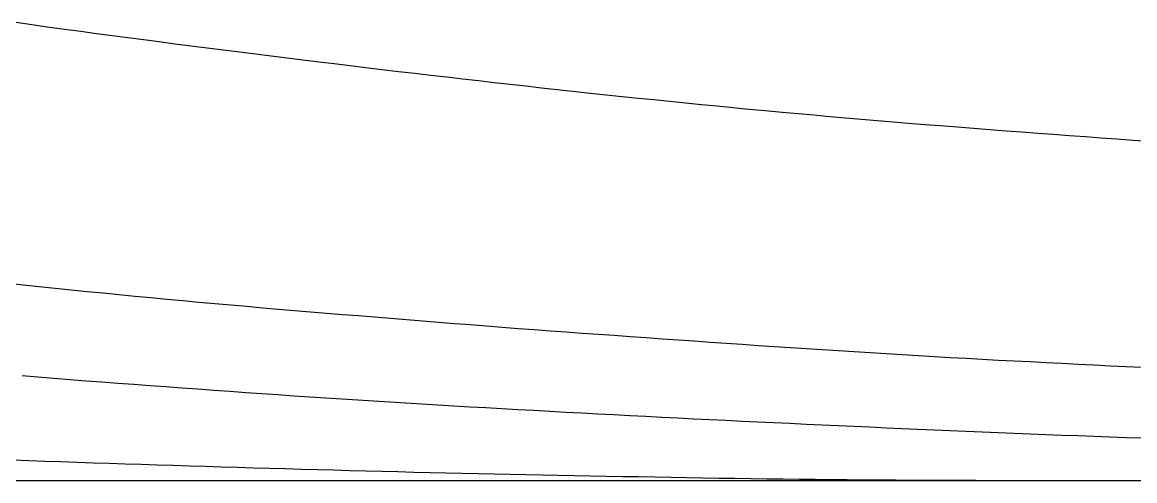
# Model space of a CAD drawing. Extents: x -4 to 218, y -16 to 16.
# Drawn here: x 65.45 to 72.39, y -15.92 to -13.06 of the extents above; entities that cross this region are included whole.
import ezdxf

# ---------------------------------------------------------------- set-up
doc = ezdxf.new("R2010")
doc.units = 0
doc.header["$MEASUREMENT"] = 0
doc.layers.add('Waterlines', color=7, linetype='Continuous')

msp = doc.modelspace()

# ---------------------------------------------------------------- linework, layer by layer
at = {"layer": 'Waterlines', "color": 135}
for points in [[(65.41161, -13.05924), (65.51118, -13.07351), (65.60658, -13.08694), (65.71356, -13.10176), (65.81507, -13.11561), (65.91351, -13.12889), (66.01218, -13.14207), (66.10971, -13.15499), (66.20734, -13.16781), (66.30434, -13.18046), (66.40133, -13.19302), (66.50169, -13.20593), (66.60468, -13.21908), (66.70639, -13.232), (66.8055, -13.2445), (66.90633, -13.25715), (67.00289, -13.26919), (67.10384, -13.2817), (67.19997, -13.29355), (67.30031, -13.30584), (67.39714, -13.31764), (67.49702, -13.32973), (67.5938, -13.34139), (67.69323, -13.35329), (67.79816, -13.36576), (67.89909, -13.37768), (67.99941, -13.38945), (68.09799, -13.40094), (68.19695, -13.41239), (68.29551, -13.4237), (68.39414, -13.43494), (68.49252, -13.44606), (68.59115, -13.4571), (68.68886, -13.46795), (68.78815, -13.47886), (68.88383, -13.48928), (68.99381, -13.50112), (69.09324, -13.51169), (69.19376, -13.52227), (69.29281, -13.53256), (69.38899, -13.54244), (69.49085, -13.55277), (69.58755, -13.56246), (69.68777, -13.57236), (69.78514, -13.58186), (69.88303, -13.59128), (69.98294, -13.60076), (70.08401, -13.61022), (70.19068, -13.62005), (70.29008, -13.62908), (70.38779, -13.63784), (70.48882, -13.64676), (70.58495, -13.65513), (70.68666, -13.66387), (70.78252, -13.67199), (70.88416, -13.68049), (70.97986, -13.68838), (71.08085, -13.6966), (71.17737, -13.70436), (71.28419, -13.71284), (71.38497, -13.72074), (71.48708, -13.72864), (71.58763, -13.73634), (71.68469, -13.74369), (71.7859, -13.75128), (71.88271, -13.75846), (71.98214, -13.76577), (72.08289, -13.77311), (72.17782, -13.77995), (72.27921, -13.7872), (72.37965, -13.79432), (72.47485, -13.801)], [(72.43734, -15.21455), (72.33746, -15.20967), (72.23763, -15.20467), (72.13771, -15.19958), (72.03776, -15.19446), (71.93796, -15.18937), (71.83812, -15.18435), (71.73827, -15.17936), (71.63824, -15.17433), (71.53842, -15.16923), (71.43851, -15.16401), (71.33875, -15.15865), (71.23885, -15.15312), (71.13908, -15.14744), (71.03927, -15.14161), (70.93951, -15.13566), (70.83958, -15.12957), (70.73981, -15.12339), (70.64014, -15.11712), (70.54042, -15.11075), (70.44053, -15.10428), (70.34079, -15.09775), (70.24105, -15.09114), (70.14125, -15.08447), (70.04153, -15.07773), (69.94155, -15.07092), (69.8419, -15.06408), (69.74204, -15.05717), (69.64249, -15.05024), (69.54276, -15.04327), (69.44289, -15.03625), (69.34315, -15.02922), (69.24329, -15.02216), (69.1435, -15.01508), (69.0437, -15.00798), (68.94393, -15.00087), (68.84412, -14.99374), (68.74431, -14.98662), (68.64426, -14.97951), (68.54459, -14.97217), (68.44505, -14.9644), (68.34556, -14.95656), (68.24582, -14.94866), (68.14627, -14.94074), (68.04661, -14.93278), (67.94688, -14.92478), (67.8473, -14.91677), (67.74759, -14.90872), (67.64799, -14.90064), (67.54821, -14.89252), (67.44845, -14.88435), (67.34891, -14.87615), (67.24915, -14.86788), (67.14954, -14.85955), (67.04967, -14.85112), (66.95026, -14.84264), (66.85063, -14.83403), (66.7509, -14.8253), (66.65144, -14.81647), (66.5519, -14.8075), (66.45222, -14.79837), (66.35262, -14.78911), (66.2532, -14.77973), (66.1534, -14.77018), (66.05402, -14.76055), (65.95453, -14.7508), (65.85504, -14.74096), (65.75556, -14.73104), (65.65602, -14.72103), (65.55653, -14.71095), (65.45692, -14.7008), (65.35744, -14.69058)], [(72.43788, -15.6555), (72.33795, -15.65205), (72.23791, -15.64852), (72.13801, -15.64493), (72.03811, -15.64126), (71.93819, -15.63751), (71.83832, -15.63369), (71.73846, -15.62979), (71.63846, -15.62582), (71.53854, -15.62178), (71.43859, -15.61766), (71.33866, -15.61349), (71.23872, -15.60924), (71.13887, -15.60495), (71.03896, -15.6006), (70.93895, -15.5962), (70.8392, -15.59178), (70.73919, -15.5873), (70.63928, -15.5828), (70.53942, -15.57826), (70.43935, -15.57368), (70.33963, -15.56909), (70.23965, -15.56446), (70.13981, -15.5598), (70.0395, -15.55507), (69.93977, -15.55033), (69.83973, -15.54549), (69.73954, -15.54049), (69.64017, -15.53544), (69.54018, -15.53035), (69.44036, -15.52525), (69.34066, -15.52014), (69.24086, -15.51499), (69.14082, -15.5098), (69.04106, -15.50458), (68.94135, -15.49932), (68.8414, -15.49399), (68.74155, -15.48863), (68.64174, -15.4832), (68.5419, -15.47771), (68.44191, -15.47213), (68.34203, -15.46649), (68.24223, -15.46077), (68.14236, -15.45497), (68.04247, -15.44908), (67.94275, -15.44312), (67.8427, -15.43705), (67.74326, -15.43092), (67.64323, -15.42467), (67.54354, -15.41834), (67.4437, -15.4119), (67.34387, -15.40535), (67.24394, -15.39869), (67.14423, -15.39194), (67.04458, -15.38509), (66.9447, -15.37813), (66.84487, -15.3711), (66.74516, -15.36401), (66.6452, -15.35684), (66.54563, -15.34967), (66.44582, -15.34245), (66.34592, -15.33524), (66.24617, -15.32807), (66.14648, -15.32089), (66.04692, -15.31357), (65.94715, -15.30602), (65.84746, -15.29827), (65.74776, -15.29038), (65.648, -15.28238), (65.5485, -15.27431), (65.449, -15.26617)], [(72.40086, -15.92054), (72.30088, -15.92063), (72.19958, -15.9207), (72.0977, -15.92075), (71.99789, -15.92078), (71.89891, -15.92077), (71.79987, -15.92073), (71.70029, -15.92062), (71.59877, -15.92045), (71.49889, -15.92022), (71.398, -15.91993), (71.29956, -15.91961), (71.19911, -15.91926), (71.09635, -15.91896), (70.99899, -15.91865), (70.89791, -15.91809), (70.79846, -15.9173), (70.69793, -15.91636), (70.59615, -15.91533), (70.49802, -15.9143), (70.39581, -15.9132), (70.29811, -15.91215), (70.19598, -15.91106), (70.09579, -15.90998), (69.99573, -15.90888), (69.89603, -15.90763), (69.79533, -15.90596), (69.6953, -15.90421), (69.59576, -15.90245), (69.49567, -15.90067), (69.39568, -15.89888), (69.29539, -15.89707), (69.19553, -15.89525), (69.09571, -15.89342), (68.99556, -15.89158), (68.89494, -15.8897), (68.79436, -15.8878), (68.69481, -15.8859), (68.5946, -15.88395), (68.49382, -15.88194), (68.39455, -15.8799), (68.29375, -15.87774), (68.19393, -15.87551), (68.0935, -15.87318), (67.9943, -15.87078), (67.89319, -15.86829), (67.79312, -15.86581), (67.69354, -15.86332), (67.59299, -15.86077), (67.4929, -15.85819), (67.394, -15.85559), (67.2935, -15.85288), (67.19273, -15.85011), (67.09285, -15.84731), (66.99268, -15.84445), (66.89223, -15.84153), (66.79221, -15.83859), (66.69228, -15.8356), (66.59216, -15.83258), (66.49205, -15.82951), (66.39161, -15.8264), (66.29183, -15.82327), (66.19271, -15.82012), (66.09311, -15.81693), (65.99314, -15.81367), (65.89297, -15.81037), (65.79259, -15.80701), (65.69209, -15.80361), (65.59126, -15.80015), (65.49064, -15.79666), (65.39034, -15.79314)], [(72.45437, -15.92031), (72.35431, -15.92031), (72.25427, -15.92031), (72.15439, -15.92031), (72.05424, -15.92031), (71.95437, -15.92031), (71.85421, -15.92031), (71.75435, -15.92031), (71.65408, -15.92031), (71.55424, -15.92031), (71.4542, -15.92031), (71.35427, -15.92031), (71.25414, -15.92031), (71.15427, -15.92031), (71.05429, -15.92031), (70.95419, -15.92031), (70.85407, -15.92031), (70.75411, -15.92031), (70.65412, -15.92031), (70.55419, -15.92031), (70.4542, -15.92031), (70.35406, -15.92031), (70.25409, -15.92031), (70.15418, -15.92031), (70.05406, -15.92031), (69.95399, -15.92031), (69.85394, -15.92031), (69.75385, -15.92031), (69.654, -15.92031), (69.55397, -15.92031), (69.45393, -15.92031), (69.354, -15.92031), (69.25415, -15.92031), (69.15382, -15.92031), (69.05409, -15.92031), (68.95407, -15.92031), (68.85413, -15.92031), (68.75404, -15.92031), (68.65393, -15.92031), (68.55399, -15.92031), (68.45398, -15.92031), (68.35404, -15.92031), (68.25383, -15.92031), (68.15393, -15.92031), (68.05401, -15.92031), (67.95393, -15.92031), (67.85393, -15.92031), (67.75381, -15.92031), (67.65411, -15.92031), (67.55401, -15.92031), (67.45393, -15.92031), (67.35383, -15.92031), (67.25391, -15.92031), (67.15375, -15.92031), (67.05378, -15.92031), (66.95385, -15.92031), (66.85371, -15.92031), (66.75377, -15.92031), (66.65356, -15.92031), (66.55373, -15.92031), (66.45387, -15.92031), (66.35403, -15.92031), (66.25362, -15.92031), (66.15395, -15.92031), (66.05355, -15.92031), (65.954, -15.92031), (65.85391, -15.92031), (65.75381, -15.92031), (65.65383, -15.92031), (65.55389, -15.92031), (65.45369, -15.92031), (65.3538, -15.92031)], [(72.46012, -15.92031), (72.35998, -15.92031), (72.25998, -15.92031), (72.16006, -15.92031), (72.06003, -15.92031), (71.96016, -15.92031), (71.86002, -15.92031), (71.76012, -15.92031), (71.66003, -15.92031), (71.56001, -15.92031), (71.46005, -15.92031), (71.35992, -15.92031), (71.25992, -15.92031), (71.16017, -15.92031), (71.06007, -15.92031), (70.95996, -15.92031), (70.86015, -15.92031), (70.76006, -15.92031), (70.66009, -15.92031), (70.55983, -15.92031), (70.45979, -15.92031), (70.35992, -15.92031), (70.25982, -15.92031), (70.15978, -15.92031), (70.06001, -15.92031), (69.95994, -15.92031), (69.85999, -15.92031), (69.7598, -15.92031), (69.65987, -15.92031), (69.56006, -15.92031), (69.45982, -15.92031), (69.36008, -15.92031), (69.25999, -15.92031), (69.15984, -15.92031), (69.05983, -15.92031), (68.95978, -15.92031), (68.85984, -15.92031), (68.75992, -15.92031), (68.65984, -15.92031), (68.55981, -15.92031), (68.45987, -15.92031), (68.35999, -15.92031), (68.25986, -15.92031), (68.16002, -15.92031), (68.05994, -15.92031), (67.95979, -15.92031), (67.8597, -15.92031), (67.75992, -15.92031), (67.65984, -15.92031), (67.56004, -15.92031), (67.45988, -15.92031), (67.3596, -15.92031), (67.26004, -15.92031), (67.16005, -15.92031), (67.05986, -15.92031), (66.96004, -15.92031), (66.85995, -15.92031), (66.75996, -15.92031), (66.65971, -15.92031), (66.55984, -15.92031), (66.45984, -15.92031), (66.35982, -15.92031), (66.25985, -15.92031), (66.1599, -15.92031), (66.05981, -15.92031), (65.95981, -15.92031), (65.85991, -15.92031), (65.75982, -15.92031), (65.65991, -15.92031), (65.55996, -15.92031), (65.45979, -15.92031), (65.35978, -15.92031)], [(72.46133, -15.92031), (72.36141, -15.92031), (72.26131, -15.92031), (72.16138, -15.92031), (72.06145, -15.92031), (71.96142, -15.92031), (71.86137, -15.92031), (71.76132, -15.92031), (71.66141, -15.92031), (71.56136, -15.92031), (71.46149, -15.92031), (71.36125, -15.92031), (71.26134, -15.92031), (71.16131, -15.92031), (71.06131, -15.92031), (70.96136, -15.92031), (70.86129, -15.92031), (70.7613, -15.92031), (70.6612, -15.92031), (70.56126, -15.92031), (70.46127, -15.92031), (70.36141, -15.92031), (70.26116, -15.92031), (70.16123, -15.92031), (70.06142, -15.92031), (69.96135, -15.92031), (69.86127, -15.92031), (69.7613, -15.92031), (69.66129, -15.92031), (69.56138, -15.92031), (69.46142, -15.92031), (69.36145, -15.92031), (69.2613, -15.92031), (69.16123, -15.92031), (69.06125, -15.92031), (68.9613, -15.92031), (68.8614, -15.92031), (68.76115, -15.92031), (68.66122, -15.92031), (68.56128, -15.92031), (68.46114, -15.92031), (68.36127, -15.92031), (68.26127, -15.92031), (68.16122, -15.92031), (68.06123, -15.92031), (67.96117, -15.92031), (67.86123, -15.92031), (67.76132, -15.92031), (67.66127, -15.92031), (67.5613, -15.92031), (67.46115, -15.92031), (67.36135, -15.92031), (67.26109, -15.92031), (67.16116, -15.92031), (67.06128, -15.92031), (66.96108, -15.92031), (66.86137, -15.92031), (66.76126, -15.92031), (66.66116, -15.92031), (66.56127, -15.92031), (66.46124, -15.92031), (66.36115, -15.92031), (66.26127, -15.92031), (66.16125, -15.92031), (66.06116, -15.92031), (65.96111, -15.92031), (65.86131, -15.92031), (65.76116, -15.92031), (65.66132, -15.92031), (65.56126, -15.92031), (65.46114, -15.92031), (65.36134, -15.92031)], [(72.46238, -15.92031), (72.36249, -15.92031), (72.26245, -15.92031), (72.16273, -15.92031), (72.06247, -15.92031), (71.96262, -15.92031), (71.86275, -15.92031), (71.76257, -15.92031), (71.66252, -15.92031), (71.56255, -15.92031), (71.4623, -15.92031), (71.3626, -15.92031), (71.26247, -15.92031), (71.16233, -15.92031), (71.06256, -15.92031), (70.9625, -15.92031), (70.86243, -15.92031), (70.76228, -15.92031), (70.66209, -15.92031), (70.56238, -15.92031), (70.4622, -15.92031), (70.36238, -15.92031), (70.262, -15.92031), (70.16238, -15.92031), (70.0624, -15.92031), (69.96229, -15.92031), (69.86224, -15.92031), (69.76232, -15.92031), (69.66231, -15.92031), (69.56223, -15.92031), (69.4621, -15.92031), (69.36215, -15.92031), (69.26216, -15.92031), (69.16206, -15.92031), (69.06216, -15.92031), (68.96207, -15.92031), (68.86217, -15.92031), (68.76225, -15.92031), (68.6622, -15.92031), (68.56181, -15.92031), (68.4623, -15.92031), (68.362, -15.92031), (68.26208, -15.92031), (68.16203, -15.92031), (68.0621, -15.92031), (67.96188, -15.92031), (67.86214, -15.92031), (67.76212, -15.92031), (67.66195, -15.92031), (67.56187, -15.92031), (67.46194, -15.92031), (67.36201, -15.92031), (67.26198, -15.92031), (67.16202, -15.92031), (67.06181, -15.92031), (66.96159, -15.92031), (66.86212, -15.92031), (66.76183, -15.92031), (66.66165, -15.92031), (66.56179, -15.92031), (66.46195, -15.92031), (66.36192, -15.92031), (66.26178, -15.92031), (66.16181, -15.92031), (66.06179, -15.92031), (65.96169, -15.92031), (65.86196, -15.92031), (65.76185, -15.92031), (65.66177, -15.92031), (65.56163, -15.92031), (65.46172, -15.92031), (65.36172, -15.92031)], [(72.47233, -15.92031), (72.37234, -15.92031), (72.27232, -15.92031), (72.17224, -15.92031), (72.0721, -15.92031), (71.97218, -15.92031), (71.87193, -15.92031), (71.77197, -15.92031), (71.67193, -15.92031), (71.57198, -15.92031), (71.4716, -15.92031), (71.37176, -15.92031), (71.27179, -15.92031), (71.17176, -15.92031), (71.07162, -15.92031), (70.9716, -15.92031), (70.87138, -15.92031), (70.77149, -15.92031), (70.67144, -15.92031), (70.57117, -15.92031), (70.47116, -15.92031), (70.37114, -15.92031), (70.27102, -15.92031), (70.17093, -15.92031), (70.07103, -15.92031), (69.97087, -15.92031), (69.87082, -15.92031), (69.77084, -15.92031), (69.67039, -15.92031), (69.57053, -15.92031), (69.47058, -15.92031), (69.37041, -15.92031), (69.27051, -15.92031), (69.17003, -15.92031), (69.06998, -15.92031), (68.96992, -15.92031), (68.87023, -15.92031), (68.76968, -15.92031), (68.66985, -15.92031), (68.56996, -15.92031), (68.46995, -15.92031), (68.3698, -15.92031), (68.26965, -15.92031), (68.16974, -15.92031), (68.06947, -15.92031), (67.96929, -15.92031), (67.86947, -15.92031), (67.76952, -15.92031), (67.66933, -15.92031), (67.56931, -15.92031), (67.4693, -15.92031), (67.36925, -15.92031), (67.26918, -15.92031), (67.16916, -15.92031), (67.06876, -15.92031), (66.96876, -15.92031), (66.86895, -15.92031), (66.76875, -15.92031), (66.66862, -15.92031), (66.56859, -15.92031), (66.46851, -15.92031), (66.36855, -15.92031), (66.26828, -15.92031), (66.16822, -15.92031), (66.06846, -15.92031), (65.96799, -15.92031), (65.86813, -15.92031), (65.76799, -15.92031), (65.66817, -15.92031), (65.56811, -15.92031), (65.46764, -15.92031), (65.36777, -15.92031)], [(72.47293, -15.92031), (72.37293, -15.92031), (72.27285, -15.92031), (72.1728, -15.92031), (72.07276, -15.92031), (71.97256, -15.92031), (71.87264, -15.92031), (71.77253, -15.92031), (71.67251, -15.92031), (71.57233, -15.92031), (71.47235, -15.92031), (71.37241, -15.92031), (71.27225, -15.92031), (71.17232, -15.92031), (71.07197, -15.92031), (70.97186, -15.92031), (70.87209, -15.92031), (70.77203, -15.92031), (70.67191, -15.92031), (70.57196, -15.92031), (70.47184, -15.92031), (70.37177, -15.92031), (70.27162, -15.92031), (70.17128, -15.92031), (70.07176, -15.92031), (69.97163, -15.92031), (69.87146, -15.92031), (69.77137, -15.92031), (69.67128, -15.92031), (69.57106, -15.92031), (69.47099, -15.92031), (69.37081, -15.92031), (69.2708, -15.92031), (69.17084, -15.92031), (69.07068, -15.92031), (68.97089, -15.92031), (68.8708, -15.92031), (68.77058, -15.92031), (68.6705, -15.92031), (68.57075, -15.92031), (68.47034, -15.92031), (68.37038, -15.92031), (68.2706, -15.92031), (68.17021, -15.92031), (68.07007, -15.92031), (67.97013, -15.92031), (67.87, -15.92031), (67.7701, -15.92031), (67.66981, -15.92031), (67.5699, -15.92031), (67.46985, -15.92031), (67.36971, -15.92031), (67.26962, -15.92031), (67.1694, -15.92031), (67.06945, -15.92031), (66.96947, -15.92031), (66.86947, -15.92031), (66.76925, -15.92031), (66.66929, -15.92031), (66.56909, -15.92031), (66.46913, -15.92031), (66.36906, -15.92031), (66.26893, -15.92031), (66.16901, -15.92031), (66.06877, -15.92031), (65.9687, -15.92031), (65.86864, -15.92031), (65.76852, -15.92031), (65.66886, -15.92031), (65.56846, -15.92031), (65.46844, -15.92031), (65.36841, -15.92031)], [(72.48129, -15.92031), (72.38126, -15.92031), (72.2811, -15.92031), (72.1812, -15.92031), (72.08108, -15.92031), (71.98109, -15.92031), (71.88108, -15.92031), (71.78112, -15.92031), (71.681, -15.92031), (71.58096, -15.92031), (71.48093, -15.92031), (71.38088, -15.92031), (71.28091, -15.92031), (71.18102, -15.92031), (71.081, -15.92031), (70.98101, -15.92031), (70.88071, -15.92031), (70.78072, -15.92031), (70.68072, -15.92031), (70.58062, -15.92031), (70.48061, -15.92031), (70.38087, -15.92031), (70.28046, -15.92031), (70.18066, -15.92031), (70.08054, -15.92031), (69.98042, -15.92031), (69.88048, -15.92031), (69.78046, -15.92031), (69.68041, -15.92031), (69.5804, -15.92031), (69.48045, -15.92031), (69.38036, -15.92031), (69.28042, -15.92031), (69.18058, -15.92031), (69.08032, -15.92031), (68.98022, -15.92031), (68.88039, -15.92031), (68.78022, -15.92031), (68.68047, -15.92031), (68.58033, -15.92031), (68.48013, -15.92031), (68.38023, -15.92031), (68.28017, -15.92031), (68.18011, -15.92031), (68.08012, -15.92031), (67.98042, -15.92031), (67.88018, -15.92031), (67.78013, -15.92031), (67.6802, -15.92031), (67.58021, -15.92031), (67.48013, -15.92031), (67.38004, -15.92031), (67.28012, -15.92031), (67.18001, -15.92031), (67.08031, -15.92031), (66.98016, -15.92031), (66.87988, -15.92031), (66.77988, -15.92031), (66.67986, -15.92031), (66.57983, -15.92031), (66.47992, -15.92031), (66.37987, -15.92031), (66.27976, -15.92031), (66.17963, -15.92031), (66.07962, -15.92031), (65.97978, -15.92031), (65.87946, -15.92031), (65.77965, -15.92031), (65.67954, -15.92031), (65.57959, -15.92031), (65.47956, -15.92031), (65.37956, -15.92031)], [(72.48735, -15.92031), (72.38716, -15.92031), (72.28709, -15.92031), (72.18709, -15.92031), (72.08695, -15.92031), (71.98701, -15.92031), (71.88683, -15.92031), (71.78704, -15.92031), (71.68712, -15.92031), (71.58699, -15.92031), (71.48706, -15.92031), (71.38676, -15.92031), (71.28673, -15.92031), (71.18674, -15.92031), (71.08652, -15.92031), (70.98669, -15.92031), (70.88683, -15.92031), (70.78665, -15.92031), (70.68673, -15.92031), (70.58657, -15.92031), (70.48647, -15.92031), (70.38648, -15.92031), (70.28636, -15.92031), (70.18643, -15.92031), (70.08642, -15.92031), (69.98621, -15.92031), (69.88623, -15.92031), (69.78601, -15.92031), (69.68616, -15.92031), (69.58619, -15.92031), (69.4861, -15.92031), (69.386, -15.92031), (69.28606, -15.92031), (69.18588, -15.92031), (69.08601, -15.92031), (68.98584, -15.92031), (68.88576, -15.92031), (68.78561, -15.92031), (68.68581, -15.92031), (68.58555, -15.92031), (68.48554, -15.92031), (68.38544, -15.92031), (68.28545, -15.92031), (68.18546, -15.92031), (68.08557, -15.92031), (67.98531, -15.92031), (67.88533, -15.92031), (67.78489, -15.92031), (67.68542, -15.92031), (67.58495, -15.92031), (67.48518, -15.92031), (67.38507, -15.92031), (67.28509, -15.92031), (67.18519, -15.92031), (67.0848, -15.92031), (66.98473, -15.92031), (66.88486, -15.92031), (66.78474, -15.92031), (66.6849, -15.92031), (66.58479, -15.92031), (66.48478, -15.92031), (66.38442, -15.92031), (66.28454, -15.92031), (66.18465, -15.92031), (66.08449, -15.92031), (65.98426, -15.92031), (65.88445, -15.92031), (65.7846, -15.92031), (65.6843, -15.92031), (65.58434, -15.92031), (65.48428, -15.92031), (65.38407, -15.92031)], [(72.4021, -15.92031), (72.30212, -15.92031), (72.20205, -15.92031), (72.10213, -15.92031), (72.00219, -15.92031), (71.90191, -15.92031), (71.80202, -15.92031), (71.70203, -15.92031), (71.60215, -15.92031), (71.50227, -15.92031), (71.40218, -15.92031), (71.30194, -15.92031), (71.20235, -15.92031), (71.10217, -15.92031), (71.00194, -15.92031), (70.90203, -15.92031), (70.80186, -15.92031), (70.70222, -15.92031), (70.60209, -15.92031), (70.50211, -15.92031), (70.40186, -15.92031), (70.30222, -15.92031), (70.20226, -15.92031), (70.10226, -15.92031), (70.00194, -15.92031), (69.90182, -15.92031), (69.80208, -15.92031), (69.7019, -15.92031), (69.60201, -15.92031), (69.50181, -15.92031), (69.40184, -15.92031), (69.30205, -15.92031), (69.20207, -15.92031), (69.10194, -15.92031), (69.00195, -15.92031), (68.90192, -15.92031), (68.80183, -15.92031), (68.70198, -15.92031), (68.60219, -15.92031), (68.50209, -15.92031), (68.40173, -15.92031), (68.30192, -15.92031), (68.20184, -15.92031), (68.10178, -15.92031), (68.00199, -15.92031), (67.90187, -15.92031), (67.80193, -15.92031), (67.70186, -15.92031), (67.60191, -15.92031), (67.50191, -15.92031), (67.40198, -15.92031), (67.30213, -15.92031), (67.20187, -15.92031), (67.10168, -15.92031), (67.00185, -15.92031), (66.90179, -15.92031), (66.80183, -15.92031), (66.7017, -15.92031), (66.6019, -15.92031), (66.50171, -15.92031), (66.40206, -15.92031), (66.30175, -15.92031), (66.20181, -15.92031), (66.10166, -15.92031), (66.00174, -15.92031), (65.90199, -15.92031), (65.80164, -15.92031), (65.70177, -15.92031), (65.60163, -15.92031), (65.50191, -15.92031), (65.40203, -15.92031)], [(72.41481, -15.92031), (72.31467, -15.92031), (72.21451, -15.92031), (72.11459, -15.92031), (72.01431, -15.92031), (71.91426, -15.92031), (71.81401, -15.92031), (71.71412, -15.92031), (71.61382, -15.92031), (71.51385, -15.92031), (71.41394, -15.92031), (71.31384, -15.92031), (71.21363, -15.92031), (71.1135, -15.92031), (71.01351, -15.92031), (70.91317, -15.92031), (70.81327, -15.92031), (70.71323, -15.92031), (70.61306, -15.92031), (70.51295, -15.92031), (70.41294, -15.92031), (70.31269, -15.92031), (70.21278, -15.92031), (70.11268, -15.92031), (70.01259, -15.92031), (69.91246, -15.92031), (69.81234, -15.92031), (69.71218, -15.92031), (69.61211, -15.92031), (69.51209, -15.92031), (69.41196, -15.92031), (69.31196, -15.92031), (69.21185, -15.92031), (69.11177, -15.92031), (69.0117, -15.92031), (68.9117, -15.92031), (68.81152, -15.92031), (68.71128, -15.92031), (68.61134, -15.92031), (68.51133, -15.92031), (68.41105, -15.92031), (68.31108, -15.92031), (68.21097, -15.92031), (68.11086, -15.92031), (68.01083, -15.92031), (67.9108, -15.92031), (67.81057, -15.92031), (67.71052, -15.92031), (67.61047, -15.92031), (67.51028, -15.92031), (67.41026, -15.92031), (67.31018, -15.92031), (67.21017, -15.92031), (67.11004, -15.92031), (67.00983, -15.92031), (66.90994, -15.92031), (66.80965, -15.92031), (66.70959, -15.92031), (66.60957, -15.92031), (66.50963, -15.92031), (66.40946, -15.92031), (66.3093, -15.92031), (66.20924, -15.92031), (66.10904, -15.92031), (66.00907, -15.92031), (65.90902, -15.92031), (65.80889, -15.92031), (65.70897, -15.92031), (65.60873, -15.92031), (65.50867, -15.92031), (65.40864, -15.92031)], [(72.40969, -15.92031), (72.30966, -15.92031), (72.20959, -15.92031), (72.10974, -15.92031), (72.00961, -15.92031), (71.90953, -15.92031), (71.80956, -15.92031), (71.70958, -15.92031), (71.60962, -15.92031), (71.50944, -15.92031), (71.40958, -15.92031), (71.30947, -15.92031), (71.20959, -15.92031), (71.10947, -15.92031), (71.00946, -15.92031), (70.9094, -15.92031), (70.80946, -15.92031), (70.70944, -15.92031), (70.60952, -15.92031), (70.50929, -15.92031), (70.40936, -15.92031), (70.30939, -15.92031), (70.20945, -15.92031), (70.10922, -15.92031), (70.00932, -15.92031), (69.90931, -15.92031), (69.80942, -15.92031), (69.70922, -15.92031), (69.60934, -15.92031), (69.50924, -15.92031), (69.40934, -15.92031), (69.30933, -15.92031), (69.20937, -15.92031), (69.10937, -15.92031), (69.00931, -15.92031), (68.90935, -15.92031), (68.80947, -15.92031), (68.70924, -15.92031), (68.60921, -15.92031), (68.5092, -15.92031), (68.40936, -15.92031), (68.30922, -15.92031), (68.20936, -15.92031), (68.10929, -15.92031), (68.0093, -15.92031), (67.90926, -15.92031), (67.8094, -15.92031), (67.70909, -15.92031), (67.60939, -15.92031), (67.50922, -15.92031), (67.40926, -15.92031), (67.3092, -15.92031), (67.20923, -15.92031), (67.10919, -15.92031), (67.00916, -15.92031), (66.90911, -15.92031), (66.8093, -15.92031), (66.70914, -15.92031), (66.6093, -15.92031), (66.50924, -15.92031), (66.4091, -15.92031), (66.30918, -15.92031), (66.20901, -15.92031), (66.10918, -15.92031), (66.0093, -15.92031), (65.9092, -15.92031), (65.80901, -15.92031), (65.70905, -15.92031), (65.60909, -15.92031), (65.50916, -15.92031), (65.40909, -15.92031)], [(72.41164, -15.92031), (72.31156, -15.92031), (72.21161, -15.92031), (72.11165, -15.92031), (72.01174, -15.92031), (71.91158, -15.92031), (71.81171, -15.92031), (71.71171, -15.92031), (71.61179, -15.92031), (71.51174, -15.92031), (71.41164, -15.92031), (71.31169, -15.92031), (71.21157, -15.92031), (71.11166, -15.92031), (71.01157, -15.92031), (70.91179, -15.92031), (70.81175, -15.92031), (70.71156, -15.92031), (70.61142, -15.92031), (70.51151, -15.92031), (70.4117, -15.92031), (70.31167, -15.92031), (70.21162, -15.92031), (70.11163, -15.92031), (70.01156, -15.92031), (69.91152, -15.92031), (69.81169, -15.92031), (69.71162, -15.92031), (69.61149, -15.92031), (69.51159, -15.92031), (69.41149, -15.92031), (69.31167, -15.92031), (69.21152, -15.92031), (69.11171, -15.92031), (69.01169, -15.92031), (68.91159, -15.92031), (68.81154, -15.92031), (68.71157, -15.92031), (68.61149, -15.92031), (68.51149, -15.92031), (68.41155, -15.92031), (68.31157, -15.92031), (68.21152, -15.92031), (68.11151, -15.92031), (68.0115, -15.92031), (67.91153, -15.92031), (67.81153, -15.92031), (67.71138, -15.92031), (67.61128, -15.92031), (67.51144, -15.92031), (67.41143, -15.92031), (67.31153, -15.92031), (67.21156, -15.92031), (67.11174, -15.92031), (67.01159, -15.92031), (66.91154, -15.92031), (66.81149, -15.92031), (66.71102, -15.92031), (66.61126, -15.92031), (66.51141, -15.92031), (66.41129, -15.92031), (66.31143, -15.92031), (66.21145, -15.92031), (66.11154, -15.92031), (66.01143, -15.92031), (65.91127, -15.92031), (65.81116, -15.92031), (65.71145, -15.92031), (65.6114, -15.92031), (65.51141, -15.92031), (65.41144, -15.92031)], [(72.416, -15.92031), (72.31586, -15.92031), (72.21578, -15.92031), (72.11584, -15.92031), (72.01557, -15.92031), (71.91586, -15.92031), (71.81583, -15.92031), (71.71579, -15.92031), (71.6158, -15.92031), (71.51573, -15.92031), (71.41556, -15.92031), (71.31555, -15.92031), (71.21555, -15.92031), (71.11561, -15.92031), (71.01553, -15.92031), (70.91544, -15.92031), (70.8155, -15.92031), (70.71544, -15.92031), (70.61533, -15.92031), (70.51523, -15.92031), (70.41507, -15.92031), (70.31519, -15.92031), (70.2151, -15.92031), (70.11516, -15.92031), (70.01513, -15.92031), (69.91496, -15.92031), (69.81509, -15.92031), (69.71487, -15.92031), (69.61484, -15.92031), (69.51478, -15.92031), (69.41483, -15.92031), (69.31487, -15.92031), (69.21483, -15.92031), (69.11462, -15.92031), (69.01469, -15.92031), (68.91467, -15.92031), (68.81463, -15.92031), (68.71466, -15.92031), (68.6146, -15.92031), (68.51453, -15.92031), (68.41425, -15.92031), (68.31445, -15.92031), (68.21429, -15.92031), (68.1143, -15.92031), (68.01436, -15.92031), (67.91438, -15.92031), (67.81416, -15.92031), (67.7143, -15.92031), (67.61434, -15.92031), (67.51423, -15.92031), (67.41409, -15.92031), (67.31407, -15.92031), (67.21394, -15.92031), (67.11407, -15.92031), (67.01361, -15.92031), (66.91387, -15.92031), (66.81377, -15.92031), (66.71394, -15.92031), (66.61369, -15.92031), (66.51344, -15.92031), (66.41374, -15.92031), (66.31336, -15.92031), (66.21368, -15.92031), (66.11355, -15.92031), (66.01366, -15.92031), (65.91326, -15.92031), (65.81351, -15.92031), (65.71348, -15.92031), (65.61307, -15.92031), (65.51311, -15.92031), (65.41345, -15.92031)], [(72.41799, -15.92031), (72.31791, -15.92031), (72.21784, -15.92031), (72.11787, -15.92031), (72.01786, -15.92031), (71.9179, -15.92031), (71.81787, -15.92031), (71.71788, -15.92031), (71.61787, -15.92031), (71.51782, -15.92031), (71.41773, -15.92031), (71.31786, -15.92031), (71.21781, -15.92031), (71.11777, -15.92031), (71.01773, -15.92031), (70.91778, -15.92031), (70.81778, -15.92031), (70.7178, -15.92031), (70.61761, -15.92031), (70.51772, -15.92031), (70.41783, -15.92031), (70.31772, -15.92031), (70.21757, -15.92031), (70.11765, -15.92031), (70.01768, -15.92031), (69.91756, -15.92031), (69.81765, -15.92031), (69.71778, -15.92031), (69.61768, -15.92031), (69.51769, -15.92031), (69.41771, -15.92031), (69.3176, -15.92031), (69.21754, -15.92031), (69.11771, -15.92031), (69.01775, -15.92031), (68.91768, -15.92031), (68.8176, -15.92031), (68.71765, -15.92031), (68.6176, -15.92031), (68.51773, -15.92031), (68.41756, -15.92031), (68.31757, -15.92031), (68.2177, -15.92031), (68.11762, -15.92031), (68.01747, -15.92031), (67.91759, -15.92031), (67.81763, -15.92031), (67.71758, -15.92031), (67.61752, -15.92031), (67.51771, -15.92031), (67.41751, -15.92031), (67.3175, -15.92031), (67.21751, -15.92031), (67.11768, -15.92031), (67.01731, -15.92031), (66.91747, -15.92031), (66.81745, -15.92031), (66.71743, -15.92031), (66.61749, -15.92031), (66.51745, -15.92031), (66.41754, -15.92031), (66.31752, -15.92031), (66.21748, -15.92031), (66.11736, -15.92031), (66.0175, -15.92031), (65.91747, -15.92031), (65.81744, -15.92031), (65.71728, -15.92031), (65.61757, -15.92031), (65.51743, -15.92031), (65.41724, -15.92031)], [(72.42857, -15.92031), (72.32839, -15.92031), (72.22845, -15.92031), (72.12828, -15.92031), (72.0283, -15.92031), (71.92811, -15.92031), (71.8279, -15.92031), (71.7279, -15.92031), (71.62769, -15.92031), (71.52775, -15.92031), (71.42773, -15.92031), (71.32764, -15.92031), (71.22787, -15.92031), (71.12771, -15.92031), (71.02738, -15.92031), (70.92727, -15.92031), (70.82745, -15.92031), (70.72701, -15.92031), (70.62743, -15.92031), (70.52727, -15.92031), (70.4273, -15.92031), (70.32722, -15.92031), (70.22701, -15.92031), (70.12673, -15.92031), (70.02701, -15.92031), (69.92661, -15.92031), (69.82647, -15.92031), (69.72638, -15.92031), (69.62635, -15.92031), (69.52625, -15.92031), (69.42642, -15.92031), (69.32645, -15.92031), (69.22604, -15.92031), (69.12604, -15.92031), (69.02606, -15.92031), (68.92591, -15.92031), (68.82603, -15.92031), (68.72577, -15.92031), (68.62564, -15.92031), (68.52554, -15.92031), (68.42553, -15.92031), (68.32545, -15.92031), (68.22536, -15.92031), (68.12553, -15.92031), (68.02528, -15.92031), (67.9251, -15.92031), (67.8251, -15.92031), (67.72511, -15.92031), (67.62498, -15.92031), (67.52511, -15.92031), (67.42503, -15.92031), (67.32458, -15.92031), (67.22468, -15.92031), (67.12482, -15.92031), (67.02443, -15.92031), (66.92442, -15.92031), (66.8243, -15.92031), (66.7244, -15.92031), (66.62435, -15.92031), (66.52422, -15.92031), (66.42415, -15.92031), (66.32429, -15.92031), (66.22399, -15.92031), (66.12405, -15.92031), (66.02384, -15.92031), (65.92386, -15.92031), (65.82372, -15.92031), (65.7237, -15.92031), (65.62347, -15.92031), (65.52354, -15.92031), (65.42339, -15.92031)], [(72.42445, -15.92031), (72.3244, -15.92031), (72.22443, -15.92031), (72.12432, -15.92031), (72.0244, -15.92031), (71.92419, -15.92031), (71.82435, -15.92031), (71.7244, -15.92031), (71.62422, -15.92031), (71.52429, -15.92031), (71.42426, -15.92031), (71.32435, -15.92031), (71.2242, -15.92031), (71.12424, -15.92031), (71.02422, -15.92031), (70.92423, -15.92031), (70.82416, -15.92031), (70.72424, -15.92031), (70.6243, -15.92031), (70.52425, -15.92031), (70.42416, -15.92031), (70.32423, -15.92031), (70.22421, -15.92031), (70.12415, -15.92031), (70.02429, -15.92031), (69.92426, -15.92031), (69.82426, -15.92031), (69.72424, -15.92031), (69.62421, -15.92031), (69.52418, -15.92031), (69.42408, -15.92031), (69.32428, -15.92031), (69.22411, -15.92031), (69.12405, -15.92031), (69.02426, -15.92031), (68.92422, -15.92031), (68.82407, -15.92031), (68.72401, -15.92031), (68.62402, -15.92031), (68.52415, -15.92031), (68.42418, -15.92031), (68.32418, -15.92031), (68.22407, -15.92031), (68.12424, -15.92031), (68.02414, -15.92031), (67.92422, -15.92031), (67.82406, -15.92031), (67.72414, -15.92031), (67.62415, -15.92031), (67.52412, -15.92031), (67.42419, -15.92031), (67.32417, -15.92031), (67.22402, -15.92031), (67.12413, -15.92031), (67.02409, -15.92031), (66.92405, -15.92031), (66.82407, -15.92031), (66.72392, -15.92031), (66.62405, -15.92031), (66.52409, -15.92031), (66.42407, -15.92031), (66.32401, -15.92031), (66.22414, -15.92031), (66.12406, -15.92031), (66.02406, -15.92031), (65.92407, -15.92031), (65.82394, -15.92031), (65.72392, -15.92031), (65.62402, -15.92031), (65.5239, -15.92031), (65.42409, -15.92031)], [(72.42859, -15.92031), (72.32848, -15.92031), (72.22868, -15.92031), (72.12838, -15.92031), (72.02872, -15.92031), (71.9286, -15.92031), (71.82858, -15.92031), (71.72829, -15.92031), (71.62858, -15.92031), (71.52848, -15.92031), (71.42846, -15.92031), (71.32852, -15.92031), (71.22836, -15.92031), (71.12838, -15.92031), (71.02845, -15.92031), (70.92836, -15.92031), (70.82836, -15.92031), (70.72822, -15.92031), (70.62825, -15.92031), (70.52834, -15.92031), (70.42812, -15.92031), (70.32813, -15.92031), (70.22813, -15.92031), (70.12827, -15.92031), (70.02809, -15.92031), (69.92804, -15.92031), (69.82813, -15.92031), (69.72823, -15.92031), (69.62802, -15.92031), (69.52802, -15.92031), (69.42815, -15.92031), (69.32797, -15.92031), (69.22809, -15.92031), (69.12804, -15.92031), (69.02786, -15.92031), (68.92779, -15.92031), (68.828, -15.92031), (68.72787, -15.92031), (68.62803, -15.92031), (68.52779, -15.92031), (68.42793, -15.92031), (68.32783, -15.92031), (68.2278, -15.92031), (68.12775, -15.92031), (68.02752, -15.92031), (67.92774, -15.92031), (67.82774, -15.92031), (67.72752, -15.92031), (67.62769, -15.92031), (67.52728, -15.92031), (67.42772, -15.92031), (67.32755, -15.92031), (67.22749, -15.92031), (67.1273, -15.92031), (67.02732, -15.92031), (66.92756, -15.92031), (66.82744, -15.92031), (66.72746, -15.92031), (66.6275, -15.92031), (66.52738, -15.92031), (66.42763, -15.92031), (66.32712, -15.92031), (66.22739, -15.92031), (66.12747, -15.92031), (66.02702, -15.92031), (65.92716, -15.92031), (65.82747, -15.92031), (65.72712, -15.92031), (65.62717, -15.92031), (65.52715, -15.92031), (65.4273, -15.92031)], [(72.44394, -15.92031), (72.34402, -15.92031), (72.24406, -15.92031), (72.14404, -15.92031), (72.04408, -15.92031), (71.94393, -15.92031), (71.84396, -15.92031), (71.74405, -15.92031), (71.64414, -15.92031), (71.54396, -15.92031), (71.44393, -15.92031), (71.34399, -15.92031), (71.24391, -15.92031), (71.14383, -15.92031), (71.04385, -15.92031), (70.94398, -15.92031), (70.84378, -15.92031), (70.74391, -15.92031), (70.644, -15.92031), (70.54381, -15.92031), (70.44392, -15.92031), (70.3437, -15.92031), (70.24392, -15.92031), (70.14387, -15.92031), (70.04395, -15.92031), (69.94393, -15.92031), (69.84393, -15.92031), (69.74378, -15.92031), (69.64386, -15.92031), (69.54383, -15.92031), (69.44389, -15.92031), (69.34388, -15.92031), (69.24382, -15.92031), (69.14378, -15.92031), (69.04373, -15.92031), (68.94369, -15.92031), (68.84375, -15.92031), (68.74381, -15.92031), (68.64371, -15.92031), (68.54378, -15.92031), (68.44369, -15.92031), (68.34378, -15.92031), (68.24371, -15.92031), (68.14381, -15.92031), (68.04366, -15.92031), (67.94376, -15.92031), (67.84364, -15.92031), (67.74401, -15.92031), (67.64373, -15.92031), (67.5436, -15.92031), (67.44377, -15.92031), (67.34372, -15.92031), (67.24372, -15.92031), (67.14368, -15.92031), (67.04378, -15.92031), (66.94374, -15.92031), (66.84378, -15.92031), (66.74353, -15.92031), (66.64364, -15.92031), (66.54356, -15.92031), (66.44378, -15.92031), (66.34365, -15.92031), (66.24366, -15.92031), (66.14342, -15.92031), (66.04364, -15.92031), (65.94351, -15.92031), (65.84351, -15.92031), (65.74344, -15.92031), (65.64353, -15.92031), (65.54333, -15.92031), (65.44353, -15.92031)]]:
    msp.add_lwpolyline(points, dxfattribs=at)

doc.saveas('drawing.dxf')
